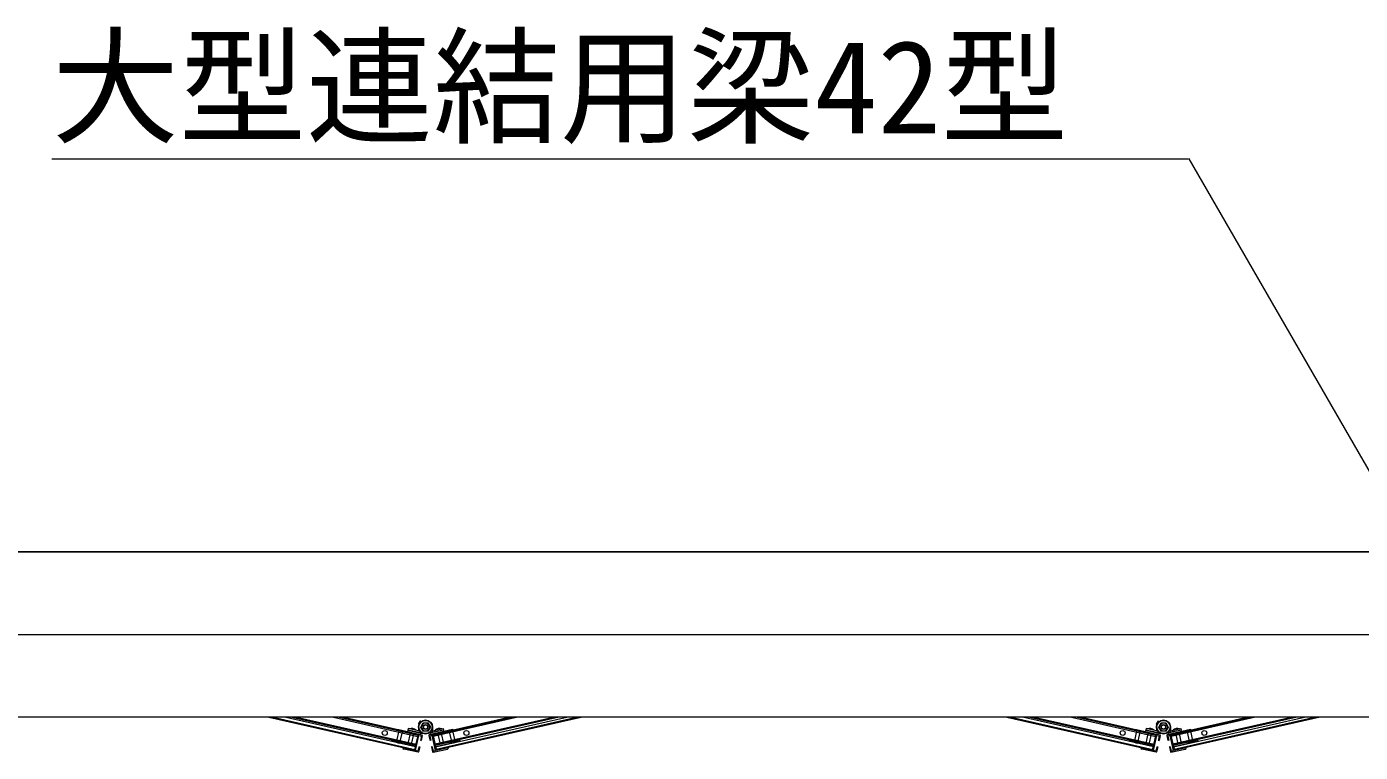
# Model space of a CAD drawing. Units: millimetres, scale not verified. Extents: x -16120 to 16120, y -26100 to 26100.
# Drawn here: x -11264 to -9652, y 21098 to 21975 of the extents above; entities that cross this region are included whole.
import ezdxf
from ezdxf.enums import TextEntityAlignment as Align

# ---------------------------------------------------------------- set-up
doc = ezdxf.new("R2010")
doc.units = ezdxf.units.MM
doc.header["$LTSCALE"] = 150
doc.linetypes.add('CHAIN2', pattern=[12, 9, -1, 1, -1])
doc.linetypes.add('DASHED1', pattern=[1.8, 1.2, -0.6])
for name, color, linetype, lineweight in [('0-6_ﾎﾞﾙﾄ類', 134, 'Continuous', 18), ('1-0_大型連結用梁42', 134, 'Continuous', 18), ('1-6_通芯', 134, 'CHAIN2', 18), ('1-9_標準ﾊﾟﾈﾙ', 134, 'Continuous', 18), ('1-B_文字', 134, 'Continuous', 18)]:
    doc.layers.add(name, color=color, linetype=linetype, lineweight=lineweight)
doc.styles.add('ＭＳ ゴシック', font='')
doc.styles.get('ＭＳ ゴシック').set_extended_font_data('MS Gothic')

msp = doc.modelspace()

# ---------------------------------------------------------------- linework, layer by layer
at = {"layer": '0-6_ﾎﾞﾙﾄ類'}
for p, q in [((-10785.1, 21123), (-10788, 21128.1)), ((-10779.4, 21123), (-10785.1, 21123)), ((-10779.4, 21133), (-10776.5, 21128.1)), ((-10776.5, 21128.1), (-10779.4, 21123)), ((-9893.1, 21123), (-9896, 21128.1)), ((-9887.4, 21123), (-9893.1, 21123)), ((-9887.4, 21133), (-9884.5, 21128.1)), ((-9884.5, 21128.1), (-9887.4, 21123))]:
    msp.add_line(p, q, dxfattribs=at)
for points in [[(-10788, 21128.1), (-10785.1, 21133), (-10779.4, 21133)], [(-9896, 21128.1), (-9893.1, 21133), (-9887.4, 21133)]]:
    msp.add_lwpolyline(points, dxfattribs=at)
for centre, radius in [((-10782.3, 21128.1), 4.91), ((-10782.3, 21128.1), 3), ((-10782.3, 21128.1), 2.46), ((-9890.3, 21128.1), 4.91), ((-9890.3, 21128.1), 3), ((-9890.3, 21128.1), 2.46)]:
    msp.add_circle(centre, radius, dxfattribs=at)
at = {"layer": '1-0_大型連結用梁42'}
for points in [[(-7962.3, 21140), (-12250.3, 21140), (-12250.3, 21340), (-7962.3, 21340)], [(-7962.3, 21340), (-11520.8, 21340), (-11520.8, 21240), (-7962.3, 21240)], [(-7962.3, 21140), (-11520.8, 21140), (-11520.8, 21240), (-7962.3, 21240)]]:
    msp.add_lwpolyline(points, close=True, dxfattribs=at)
at = {"layer": '1-6_通芯'}
msp.add_line((-12250.3, 21240), (2731.3, 21240), dxfattribs=at)
at = {"layer": '1-9_標準ﾊﾟﾈﾙ'}
for p, q in [((-10966.4, 21140), (-10795.1, 21101.1)), ((-10938.4, 21140), (-10793.7, 21107.2)), ((-10893.6, 21140), (-10791.5, 21116.8)), ((-10670.9, 21140), (-10773, 21116.8)), ((-10626.1, 21140), (-10770.8, 21107.2)), ((-10598.1, 21140), (-10769.4, 21101.1)), ((-10074.4, 21140), (-9903.1, 21101.1)), ((-10046.4, 21140), (-9901.7, 21107.2)), ((-10001.6, 21140), (-9899.5, 21116.8)), ((-9778.9, 21140), (-9881, 21116.8)), ((-9734.1, 21140), (-9878.8, 21107.2)), ((-9706.1, 21140), (-9877.4, 21101.1)), ((-10815.7, 21123.5), (-10815.4, 21124.5)), ((-10791.3, 21118), (-10815.7, 21123.5)), ((-10814.8, 21124.9), (-10786.6, 21118.5)), ((-10789.2, 21134.8), (-10790.9, 21132.4)), ((-10790.8, 21131.7), (-10790.1, 21131.2)), ((-10790.8, 21128.1), (-10790.8, 21123.5)), ((-10789.3, 21123.2), (-10789.3, 21123.2)), ((-10787.8, 21134.5), (-10788.5, 21135)), ((-10749.7, 21124.9), (-10777.9, 21118.5)), ((-10775.3, 21123.2), (-10775.3, 21123.2)), ((-10773.8, 21128.1), (-10773.8, 21123.5)), ((-10773.2, 21118), (-10748.9, 21123.5)), ((-10771.9, 21124), (-10771.4, 21122)), ((-10748.9, 21123.5), (-10749.1, 21124.5)), ((-9923.7, 21123.5), (-9923.4, 21124.5)), ((-9899.3, 21118), (-9923.7, 21123.5)), ((-9922.8, 21124.9), (-9894.6, 21118.5)), ((-9897.2, 21134.8), (-9898.9, 21132.4)), ((-9898.8, 21131.7), (-9898.1, 21131.2)), ((-9898.8, 21128.1), (-9898.8, 21123.5)), ((-9897.3, 21123.2), (-9897.3, 21123.2)), ((-9895.8, 21134.5), (-9896.5, 21135)), ((-9857.7, 21124.9), (-9886, 21118.5)), ((-9883.3, 21123.2), (-9883.3, 21123.2)), ((-9881.8, 21128.1), (-9881.8, 21123.5)), ((-9881.2, 21118), (-9856.9, 21123.5)), ((-9879.9, 21124), (-9879.4, 21122)), ((-9856.9, 21123.5), (-9857.1, 21124.5)), ((-10823.3, 21112.7), (-10823.6, 21111.2)), ((-10820.7, 21110.5), (-10823.6, 21111.2)), ((-10794, 21106), (-10823.3, 21112.7)), ((-10810.9, 21108.3), (-10811.3, 21108.9)), ((-10794.3, 21104.5), (-10810.9, 21108.3)), ((-10795.4, 21100), (-10809.8, 21103.2)), ((-10794.3, 21104.5), (-10795.4, 21100)), ((-10791.3, 21118), (-10794, 21106)), ((-10789.3, 21104), (-10790.7, 21097.9)), ((-10790.3, 21104.2), (-10789.3, 21104)), ((-10788.5, 21112), (-10787.6, 21111.8)), ((-10786.2, 21117.9), (-10787.6, 21111.8)), ((-10778.3, 21117.9), (-10776.9, 21111.8)), ((-10776, 21112), (-10776.9, 21111.8)), ((-10774.2, 21104.2), (-10775.2, 21104)), ((-10775.2, 21104), (-10773.8, 21097.9)), ((-10773.2, 21118), (-10770.5, 21106)), ((-10770.5, 21106), (-10741.3, 21112.7)), ((-10770.2, 21104.5), (-10753.6, 21108.3)), ((-10770.2, 21104.5), (-10769.1, 21100)), ((-10769.1, 21100), (-10754.8, 21103.2)), ((-10753.6, 21108.3), (-10753.2, 21108.9)), ((-10743.9, 21110.5), (-10740.9, 21111.2)), ((-10741.3, 21112.7), (-10740.9, 21111.2)), ((-9931.3, 21112.7), (-9931.6, 21111.2)), ((-9928.7, 21110.5), (-9931.6, 21111.2)), ((-9902, 21106), (-9931.3, 21112.7)), ((-9918.9, 21108.3), (-9919.3, 21108.9)), ((-9902.3, 21104.5), (-9918.9, 21108.3)), ((-9903.4, 21100), (-9917.8, 21103.2)), ((-9902.3, 21104.5), (-9903.4, 21100)), ((-9899.3, 21118), (-9902, 21106)), ((-9897.3, 21104), (-9898.7, 21097.9)), ((-9898.3, 21104.2), (-9897.3, 21104)), ((-9896.5, 21112), (-9895.6, 21111.8)), ((-9894.2, 21117.9), (-9895.6, 21111.8)), ((-9886.3, 21117.9), (-9885, 21111.8)), ((-9884, 21112), (-9885, 21111.8)), ((-9882.2, 21104.2), (-9883.2, 21104)), ((-9883.2, 21104), (-9881.8, 21097.9)), ((-9881.2, 21118), (-9878.5, 21106)), ((-9878.5, 21106), (-9849.3, 21112.7)), ((-9878.2, 21104.5), (-9861.6, 21108.3)), ((-9878.2, 21104.5), (-9877.1, 21100)), ((-9877.1, 21100), (-9862.8, 21103.2)), ((-9861.6, 21108.3), (-9861.2, 21108.9)), ((-9851.9, 21110.5), (-9848.9, 21111.2)), ((-9849.3, 21112.7), (-9848.9, 21111.2)), ((-10791.3, 21097.5), (-10808.6, 21101.4)), ((-10773.2, 21097.5), (-10755.9, 21101.4)), ((-9899.3, 21097.5), (-9916.6, 21101.4)), ((-9881.2, 21097.5), (-9863.9, 21101.4))]:
    msp.add_line(p, q, dxfattribs=at)
at = {"layer": '1-9_標準ﾊﾟﾈﾙ', "linetype": 'DASHED1'}
for p, q in [((-10814.8, 21123.3), (-10817.5, 21111.3)), ((-10810.7, 21122.4), (-10813.4, 21110.4)), ((-10801.1, 21120.2), (-10803.9, 21108.3)), ((-10800.8, 21121.7), (-10801.1, 21120.2)), ((-10797, 21119.3), (-10799.8, 21107.3)), ((-10796.7, 21120.8), (-10797, 21119.3)), ((-10767.8, 21120.8), (-10767.5, 21119.3)), ((-10767.5, 21119.3), (-10764.8, 21107.3)), ((-10763.7, 21121.7), (-10763.4, 21120.2)), ((-10763.4, 21120.2), (-10760.7, 21108.3)), ((-10753.8, 21122.4), (-10751.1, 21110.4)), ((-10749.7, 21123.3), (-10747, 21111.3)), ((-9922.8, 21123.3), (-9925.5, 21111.3)), ((-9918.7, 21122.4), (-9921.4, 21110.4)), ((-9909.1, 21120.2), (-9911.8, 21108.3)), ((-9908.8, 21121.7), (-9909.1, 21120.2)), ((-9905, 21119.3), (-9907.8, 21107.3)), ((-9904.7, 21120.8), (-9905, 21119.3)), ((-9875.8, 21120.8), (-9875.5, 21119.3)), ((-9875.5, 21119.3), (-9872.8, 21107.3)), ((-9871.7, 21121.7), (-9871.4, 21120.2)), ((-9871.4, 21120.2), (-9868.7, 21108.3)), ((-9861.8, 21122.4), (-9859.1, 21110.4)), ((-9857.7, 21123.3), (-9855, 21111.3)), ((-10817.5, 21111.3), (-10817.7, 21110.4)), ((-10813.4, 21110.4), (-10813.6, 21109.4)), ((-10751.1, 21110.4), (-10750.9, 21109.4)), ((-10747, 21111.3), (-10746.8, 21110.4)), ((-9925.5, 21111.3), (-9925.7, 21110.4)), ((-9921.4, 21110.4), (-9921.6, 21109.4)), ((-9859.1, 21110.4), (-9858.9, 21109.4)), ((-9855, 21111.3), (-9854.8, 21110.4))]:
    msp.add_line(p, q, dxfattribs=at)
at = {"layer": '1-9_標準ﾊﾟﾈﾙ'}
for points in [[(-10971.8, 21140), (-10795.4, 21100), (-10791, 21119.2), (-10882.8, 21140)], [(-10966.4, 21140), (-10795.1, 21101.1), (-10794.4, 21104.1), (-10952.9, 21140)], [(-10943.8, 21140), (-10794, 21106), (-10791.3, 21118), (-10888.2, 21140)], [(-10592.7, 21140), (-10769.1, 21100), (-10773.5, 21119.2), (-10681.7, 21140)], [(-10620.7, 21140), (-10770.5, 21106), (-10773.2, 21118), (-10676.3, 21140)], [(-10598.1, 21140), (-10769.4, 21101.1), (-10770.1, 21104.1), (-10611.7, 21140)], [(-10079.8, 21140), (-9903.4, 21100), (-9899, 21119.2), (-9990.8, 21140)], [(-10074.4, 21140), (-9903.1, 21101.1), (-9902.4, 21104.1), (-10060.8, 21140)], [(-10051.8, 21140), (-9902, 21106), (-9899.3, 21118), (-9996.2, 21140)], [(-9700.7, 21140), (-9877.1, 21100), (-9881.5, 21119.2), (-9789.7, 21140)], [(-9728.7, 21140), (-9878.5, 21106), (-9881.2, 21118), (-9784.3, 21140)], [(-9706.1, 21140), (-9877.4, 21101.1), (-9878.1, 21104.1), (-9719.7, 21140)], [(-10789.2, 21123.2), (-10803.4, 21126.4), (-10803.8, 21124.4), (-10785.9, 21120.4)], [(-10775.3, 21123.2), (-10761.1, 21126.4), (-10760.7, 21124.4), (-10778.6, 21120.4)], [(-9897.2, 21123.2), (-9911.4, 21126.4), (-9911.8, 21124.4), (-9893.9, 21120.4)], [(-9883.3, 21123.2), (-9869.1, 21126.4), (-9868.7, 21124.4), (-9886.6, 21120.4)], [(-10820.7, 21110.5), (-10820.1, 21110.9), (-10811.3, 21108.9)], [(-10790.3, 21104.2), (-10791.5, 21099.1), (-10794.4, 21099.8), (-10790.3, 21117.8), (-10787.4, 21117.1), (-10788.5, 21112)], [(-10774.2, 21104.2), (-10773, 21099.1), (-10770.1, 21099.8), (-10774.2, 21117.8), (-10777.1, 21117.1), (-10776, 21112)], [(-10743.9, 21110.5), (-10744.5, 21110.9), (-10753.2, 21108.9)], [(-9928.7, 21110.5), (-9928.1, 21110.9), (-9919.3, 21108.9)], [(-9898.3, 21104.2), (-9899.5, 21099.1), (-9902.4, 21099.8), (-9898.3, 21117.8), (-9895.4, 21117.1), (-9896.5, 21112)], [(-9882.2, 21104.2), (-9881, 21099.1), (-9878.1, 21099.8), (-9882.2, 21117.8), (-9885.1, 21117.1), (-9884, 21112)], [(-9851.9, 21110.5), (-9852.5, 21110.9), (-9861.2, 21108.9)]]:
    msp.add_lwpolyline(points, dxfattribs=at)
for points in [[(-10788.2, 21120.9), (-10803.8, 21124.4), (-10804.3, 21122.5), (-10788.7, 21119)], [(-10760.7, 21124.4), (-10776.3, 21120.9), (-10775.9, 21119), (-10760.2, 21122.5)], [(-9896.2, 21120.9), (-9911.8, 21124.4), (-9912.3, 21122.5), (-9896.7, 21119)], [(-9868.7, 21124.4), (-9884.3, 21120.9), (-9883.9, 21119), (-9868.3, 21122.5)]]:
    msp.add_lwpolyline(points, close=True, dxfattribs=at)
for centre, radius in [((-10782.3, 21128.1), 8.51), ((-10782.3, 21128.1), 8), ((-9890.3, 21128.1), 8.51), ((-9890.3, 21128.1), 8), ((-10831.6, 21120.9), 3), ((-10732.9, 21120.9), 3), ((-9939.6, 21120.9), 3), ((-9840.9, 21120.9), 3)]:
    msp.add_circle(centre, radius, dxfattribs=at)
for centre, radius, start, end in [((-10815, 21124.4), 0.49, 77.2177, 167.2177), ((-10799.5, 21117.8), 8.51, 49.145, 105.29), ((-10790.5, 21132.1), 0.49, 145, 235), ((-10788.8, 21134.6), 0.49, 55, 145), ((-10765, 21117.8), 8.51, 74.71, 130.855), ((-10749.6, 21124.4), 0.49, 12.7823, 102.7823), ((-9923, 21124.4), 0.49, 77.2177, 167.2177), ((-9907.5, 21117.8), 8.51, 49.145, 105.29), ((-9898.5, 21132.1), 0.49, 145, 235), ((-9896.8, 21134.6), 0.49, 55, 145), ((-9873, 21117.8), 8.51, 74.71, 130.855), ((-9857.6, 21124.4), 0.49, 12.7823, 102.7823), ((-10814, 21117.2), 8.51, 229.145, 285.29), ((-10808.3, 21102.9), 1.5, 167.2177, 257.2177), ((-10786.7, 21118), 0.49, 347.2177, 77.2177), ((-10777.8, 21118), 0.49, 102.7823, 192.7823), ((-10756.2, 21102.9), 1.5, 282.7823, 12.7823), ((-10750.5, 21117.2), 8.51, 254.71, 310.855), ((-9922, 21117.2), 8.51, 229.145, 285.29), ((-9916.3, 21102.9), 1.5, 167.2177, 257.2177), ((-9894.7, 21118), 0.49, 347.2177, 77.2177), ((-9885.8, 21118), 0.49, 102.7823, 192.7823), ((-9864.2, 21102.9), 1.5, 282.7823, 12.7823), ((-9858.5, 21117.2), 8.51, 254.71, 310.855), ((-10791.2, 21098), 0.49, 257.2177, 347.2177), ((-10773.3, 21098), 0.49, 192.7823, 282.7823), ((-9899.2, 21098), 0.49, 257.2177, 347.2177), ((-9881.3, 21098), 0.49, 192.7823, 282.7823)]:
    msp.add_arc(centre, radius, start, end, dxfattribs=at)
at = {"layer": '1-B_文字'}
msp.add_line((-11234, 21814.9), (-9860.4, 21814.9), dxfattribs=at)
msp.add_lwpolyline([(-9527.3, 21240), (-9859.3, 21814.9), (-9859.8, 21814.9)], dxfattribs=at)

# ---------------------------------------------------------------- texts
at = {"layer": '1-B_文字', "style": 'ＭＳ ゴシック'}
msp.add_text('大型連結用梁42型', height=112.6, dxfattribs=at).set_placement((-11234, 21811.8), align=Align.BOTTOM_LEFT)

doc.saveas('drawing.dxf')
